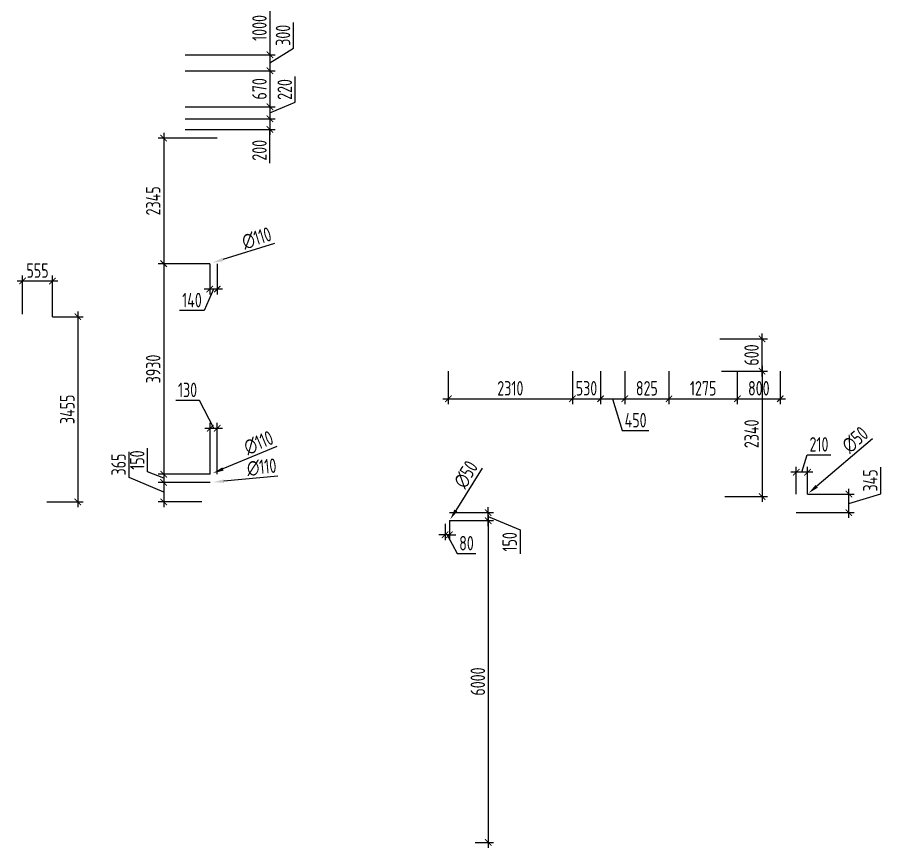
# Model space of a CAD drawing. Header units: millimetres. Extents: x -346952 to 536090, y 55086 to 131231.
# Drawn here: x 105707 to 121812, y 55206 to 70695 of the extents above; entities that cross this region are included whole.
import ezdxf

# ---------------------------------------------------------------- set-up
doc = ezdxf.new("R2010")
doc.units = ezdxf.units.MM
doc.layers.add('РАЗМЕРЫ КРОВЛИ ОВ', color=204, linetype='Continuous')
doc.layers.get('0').off()
doc.styles.add('ISOCPEUR', font='isocpeur.ttf', dxfattribs={"width": 0.7})
doc.dimstyles.new('R_100', dxfattribs={"dimtxt": 270, "dimasz": 120, "dimexe": 100, "dimexo": 0, "dimgap": 60, "dimtad": 1, "dimdec": 0, "dimrnd": 5, "dimzin": 0, "dimdsep": 46, "dimtxsty": 'ISOCPEUR', "dimblk": 'ARCHTICK', "dimcen": 0, "dimdle": 100, "dimclrd": 256, "dimclre": 256, "dimclrt": 256, "dimadec": 0, "dimazin": 0, "dimtfac": 2, "dimtdec": 0, "dimtofl": 0, "dimtmove": 1, "dimatfit": 3, "dimfxl": 1, "dimtvp": 3, "dimtolj": 1, "dimtzin": 0, "dimarcsym": 0})

# ---------------------------------------------------------------- blocks, each defined once
blk = doc.blocks.new('_ArchTick')
at = {"color": 0, "linetype": 'ByBlock', "const_width": 0.15}
blk.add_lwpolyline([(-0.5, -0.5), (0.5, 0.5)], dxfattribs=at)
blk = doc.blocks.new('*D2946')
at = {"layer": 'РАЗМЕРЫ КРОВЛИ ОВ', "lineweight": -2, "transparency": 16777216}
for p, q in [((108438, 68542), (108438, 65999)), ((109437, 68442), (108338, 68442)), ((109296, 66099), (108338, 66099))]:
    blk.add_line(p, q, dxfattribs=at)
at = {"layer": 'РАЗМЕРЫ КРОВЛИ ОВ', "lineweight": -2, "transparency": 16777216, "xscale": 120, "yscale": 120, "zscale": 120}
for p, rotation in [((108438, 68442), 90), ((108438, 66099), 270)]:
    blk.add_blockref('_ArchTick', p, dxfattribs=dict(at, rotation=rotation))
at = {"layer": 'РАЗМЕРЫ КРОВЛИ ОВ', "transparency": 16777216, "insert": (108243, 67271), "char_height": 270, "attachment_point": 5, "rotation": 90, "style": 'ISOCPEUR'}
blk.add_mtext('\\A1;2345', dxfattribs=at)
blk = doc.blocks.new('*D2954')
at = {"layer": 'РАЗМЕРЫ КРОВЛИ ОВ', "lineweight": -2, "transparency": 16777216}
for p, q in [((108438, 66199), (108438, 62071)), ((109296, 66099), (108338, 66099)), ((109308, 62171), (108338, 62171))]:
    blk.add_line(p, q, dxfattribs=at)
at = {"layer": 'РАЗМЕРЫ КРОВЛИ ОВ', "lineweight": -2, "transparency": 16777216, "xscale": 120, "yscale": 120, "zscale": 120}
for p, rotation in [((108438, 66099), 90), ((108438, 62171), 270)]:
    blk.add_blockref('_ArchTick', p, dxfattribs=dict(at, rotation=rotation))
at = {"layer": 'РАЗМЕРЫ КРОВЛИ ОВ', "transparency": 16777216, "insert": (108243, 64135), "char_height": 270, "attachment_point": 5, "rotation": 90, "style": 'ISOCPEUR'}
blk.add_mtext('\\A1;3930', dxfattribs=at)
blk = doc.blocks.new('*D2955')
at = {"layer": 'РАЗМЕРЫ КРОВЛИ ОВ', "lineweight": -2, "transparency": 16777216}
for p, q in [((108139, 62216), (108139, 62657)), ((108438, 62096), (108139, 62216)), ((109308, 62171), (108338, 62171)), ((108438, 62271), (108438, 61920)), ((109307, 62020), (108338, 62020))]:
    blk.add_line(p, q, dxfattribs=at)
at = {"layer": 'РАЗМЕРЫ КРОВЛИ ОВ', "lineweight": -2, "transparency": 16777216, "xscale": 120, "yscale": 120, "zscale": 120}
for p, rotation in [((108438, 62171), 90), ((108438, 62020), 270)]:
    blk.add_blockref('_ArchTick', p, dxfattribs=dict(at, rotation=rotation))
at = {"layer": 'РАЗМЕРЫ КРОВЛИ ОВ', "transparency": 16777216, "insert": (107944, 62436), "char_height": 270, "attachment_point": 5, "rotation": 90, "style": 'ISOCPEUR'}
blk.add_mtext('\\A1;150', dxfattribs=at)
blk = doc.blocks.new('*D2956')
at = {"layer": 'РАЗМЕРЫ КРОВЛИ ОВ', "lineweight": -2, "transparency": 16777216}
for p, q in [((107792, 62113), (107792, 62592)), ((108438, 61838), (107792, 62113)), ((109307, 62020), (108338, 62020)), ((108438, 62120), (108438, 61556)), ((109147, 61656), (108338, 61656))]:
    blk.add_line(p, q, dxfattribs=at)
at = {"layer": 'РАЗМЕРЫ КРОВЛИ ОВ', "lineweight": -2, "transparency": 16777216, "xscale": 120, "yscale": 120, "zscale": 120}
for p, rotation in [((108438, 62020), 90), ((108438, 61656), 270)]:
    blk.add_blockref('_ArchTick', p, dxfattribs=dict(at, rotation=rotation))
at = {"layer": 'РАЗМЕРЫ КРОВЛИ ОВ', "transparency": 16777216, "insert": (107597, 62353), "char_height": 270, "attachment_point": 5, "rotation": 90, "style": 'ISOCPEUR'}
blk.add_mtext('\\A1;365', dxfattribs=at)
blk = doc.blocks.new('*D2905')
at = {"layer": 'РАЗМЕРЫ КРОВЛИ ОВ', "lineweight": -2, "transparency": 16777216}
for p, q in [((114492, 61206), (114492, 61556)), ((113769, 61456), (114592, 61456)), ((114492, 61381), (115086, 61132)), ((113769, 61306), (114592, 61306)), ((115086, 61132), (115086, 60690))]:
    blk.add_line(p, q, dxfattribs=at)
at = {"layer": 'РАЗМЕРЫ КРОВЛИ ОВ', "lineweight": -2, "transparency": 16777216, "xscale": 120, "yscale": 120, "zscale": 120}
for p, rotation in [((114492, 61456), 90), ((114492, 61306), 270)]:
    blk.add_blockref('_ArchTick', p, dxfattribs=dict(at, rotation=rotation))
at = {"layer": 'РАЗМЕРЫ КРОВЛИ ОВ', "transparency": 16777216, "insert": (114891, 60911), "char_height": 270, "attachment_point": 5, "rotation": 90, "style": 'ISOCPEUR'}
blk.add_mtext('\\A1;150', dxfattribs=at)
blk = doc.blocks.new('*D2906')
at = {"layer": 'РАЗМЕРЫ КРОВЛИ ОВ', "lineweight": -2, "transparency": 16777216}
for p, q in [((114492, 61406), (114492, 55206)), ((113769, 61306), (114592, 61306)), ((114247, 55306), (114592, 55306))]:
    blk.add_line(p, q, dxfattribs=at)
at = {"layer": 'РАЗМЕРЫ КРОВЛИ ОВ', "lineweight": -2, "transparency": 16777216, "xscale": 120, "yscale": 120, "zscale": 120}
for p, rotation in [((114492, 61306), 90), ((114492, 55306), 270)]:
    blk.add_blockref('_ArchTick', p, dxfattribs=dict(at, rotation=rotation))
at = {"layer": 'РАЗМЕРЫ КРОВЛИ ОВ', "transparency": 16777216, "insert": (114297, 58306), "char_height": 270, "attachment_point": 5, "rotation": 90, "style": 'ISOCPEUR'}
blk.add_mtext('\\A1;6000', dxfattribs=at)
blk = doc.blocks.new('*D2910')
at = {"layer": 'РАЗМЕРЫ КРОВЛИ ОВ', "lineweight": -2, "transparency": 16777216}
for p, q in [((113687, 61249), (113687, 60943)), ((113769, 61306), (113769, 60943)), ((113687, 61043), (113567, 61043)), ((113769, 61043), (113687, 61043)), ((113728, 61043), (113912, 60691)), ((113769, 61043), (113889, 61043)), ((113912, 60691), (114259, 60691))]:
    blk.add_line(p, q, dxfattribs=at)
at = {"layer": 'РАЗМЕРЫ КРОВЛИ ОВ', "lineweight": -2, "transparency": 16777216, "xscale": 120, "yscale": 120, "zscale": 120}
blk.add_blockref('_ArchTick', (113687, 61043), dxfattribs=at)
at = {"layer": 'РАЗМЕРЫ КРОВЛИ ОВ', "lineweight": -2, "transparency": 16777216, "xscale": 120, "yscale": 120, "zscale": 120, "rotation": 180}
blk.add_blockref('_ArchTick', (113769, 61043), dxfattribs=at)
at = {"layer": 'РАЗМЕРЫ КРОВЛИ ОВ', "transparency": 16777216, "insert": (114086, 60886), "char_height": 270, "attachment_point": 5, "style": 'ISOCPEUR'}
blk.add_mtext('\\A1;80', dxfattribs=at)
blk = doc.blocks.new('*D2911')
at = {"layer": 'РАЗМЕРЫ КРОВЛИ ОВ', "lineweight": -2, "transparency": 16777216}
for p, q in [((113747, 64096), (113747, 63480)), ((116060, 64096), (116060, 63480)), ((113647, 63580), (116160, 63580))]:
    blk.add_line(p, q, dxfattribs=at)
at = {"layer": 'РАЗМЕРЫ КРОВЛИ ОВ', "lineweight": -2, "transparency": 16777216, "xscale": 120, "yscale": 120, "zscale": 120, "rotation": 180}
blk.add_blockref('_ArchTick', (113747, 63580), dxfattribs=at)
at = {"layer": 'РАЗМЕРЫ КРОВЛИ ОВ', "lineweight": -2, "transparency": 16777216, "xscale": 120, "yscale": 120, "zscale": 120}
blk.add_blockref('_ArchTick', (116060, 63580), dxfattribs=at)
at = {"layer": 'РАЗМЕРЫ КРОВЛИ ОВ', "transparency": 16777216, "insert": (114904, 63775), "char_height": 270, "attachment_point": 5, "style": 'ISOCPEUR'}
blk.add_mtext('\\A1;2310', dxfattribs=at)
blk = doc.blocks.new('*D2912')
at = {"layer": 'РАЗМЕРЫ КРОВЛИ ОВ', "lineweight": -2, "transparency": 16777216}
for p, q in [((119598, 63996), (119598, 64796)), ((118813, 64696), (119698, 64696)), ((118843, 64096), (119698, 64096))]:
    blk.add_line(p, q, dxfattribs=at)
at = {"layer": 'РАЗМЕРЫ КРОВЛИ ОВ', "lineweight": -2, "transparency": 16777216, "xscale": 120, "yscale": 120, "zscale": 120}
for p, rotation in [((119598, 64696), 90), ((119598, 64096), 270)]:
    blk.add_blockref('_ArchTick', p, dxfattribs=dict(at, rotation=rotation))
at = {"layer": 'РАЗМЕРЫ КРОВЛИ ОВ', "transparency": 16777216, "insert": (119403, 64396), "char_height": 270, "attachment_point": 5, "rotation": 90, "style": 'ISOCPEUR'}
blk.add_mtext('\\A1;600', dxfattribs=at)
blk = doc.blocks.new('*D2907')
at = {"layer": 'РАЗМЕРЫ КРОВЛИ ОВ', "lineweight": -2, "transparency": 16777216}
for p, q in [((118843, 64096), (119698, 64096)), ((119598, 64196), (119598, 61656)), ((118907, 61756), (119698, 61756))]:
    blk.add_line(p, q, dxfattribs=at)
at = {"layer": 'РАЗМЕРЫ КРОВЛИ ОВ', "lineweight": -2, "transparency": 16777216, "xscale": 120, "yscale": 120, "zscale": 120}
for p, rotation in [((119598, 64096), 90), ((119598, 61756), 270)]:
    blk.add_blockref('_ArchTick', p, dxfattribs=dict(at, rotation=rotation))
at = {"layer": 'РАЗМЕРЫ КРОВЛИ ОВ', "transparency": 16777216, "insert": (119403, 62926), "char_height": 270, "attachment_point": 5, "rotation": 90, "style": 'ISOCPEUR'}
blk.add_mtext('\\A1;2340', dxfattribs=at)
blk = doc.blocks.new('*D2908')
at = {"layer": 'РАЗМЕРЫ КРОВЛИ ОВ', "lineweight": -2, "transparency": 16777216}
for p, q in [((120342, 62209), (120439, 62534)), ((120439, 62534), (120880, 62534)), ((120546, 62209), (120137, 62209)), ((120237, 61801), (120237, 62309)), ((120446, 61801), (120446, 62309))]:
    blk.add_line(p, q, dxfattribs=at)
at = {"layer": 'РАЗМЕРЫ КРОВЛИ ОВ', "lineweight": -2, "transparency": 16777216, "xscale": 120, "yscale": 120, "zscale": 120, "rotation": 180}
blk.add_blockref('_ArchTick', (120237, 62209), dxfattribs=at)
at = {"layer": 'РАЗМЕРЫ КРОВЛИ ОВ', "lineweight": -2, "transparency": 16777216, "xscale": 120, "yscale": 120, "zscale": 120}
blk.add_blockref('_ArchTick', (120446, 62209), dxfattribs=at)
at = {"layer": 'РАЗМЕРЫ КРОВЛИ ОВ', "transparency": 16777216, "insert": (120660, 62729), "char_height": 270, "attachment_point": 5, "style": 'ISOCPEUR'}
blk.add_mtext('\\A1;210', dxfattribs=at)
blk = doc.blocks.new('*D2909')
at = {"layer": 'РАЗМЕРЫ КРОВЛИ ОВ', "lineweight": -2, "transparency": 16777216}
for p, q in [((121812, 61807), (121812, 62305)), ((121217, 61356), (121217, 61901)), ((120446, 61801), (121317, 61801)), ((121217, 61628), (121812, 61807)), ((120237, 61456), (121317, 61456))]:
    blk.add_line(p, q, dxfattribs=at)
at = {"layer": 'РАЗМЕРЫ КРОВЛИ ОВ', "lineweight": -2, "transparency": 16777216, "xscale": 120, "yscale": 120, "zscale": 120}
for p, rotation in [((121217, 61801), 90), ((121217, 61456), 270)]:
    blk.add_blockref('_ArchTick', p, dxfattribs=dict(at, rotation=rotation))
at = {"layer": 'РАЗМЕРЫ КРОВЛИ ОВ', "transparency": 16777216, "insert": (121617, 62056), "char_height": 270, "attachment_point": 5, "rotation": 90, "style": 'ISOCPEUR'}
blk.add_mtext('\\A1;345', dxfattribs=at)
blk = doc.blocks.new('*D3007')
at = {"layer": 'РАЗМЕРЫ КРОВЛИ ОВ', "lineweight": -2, "transparency": 16777216}
for p, q in [((105807, 65155), (105807, 65876)), ((106363, 65110), (106363, 65876)), ((106463, 65776), (105707, 65776))]:
    blk.add_line(p, q, dxfattribs=at)
at = {"layer": 'РАЗМЕРЫ КРОВЛИ ОВ', "lineweight": -2, "transparency": 16777216, "xscale": 120, "yscale": 120, "zscale": 120, "rotation": 180}
blk.add_blockref('_ArchTick', (105807, 65776), dxfattribs=at)
at = {"layer": 'РАЗМЕРЫ КРОВЛИ ОВ', "lineweight": -2, "transparency": 16777216, "xscale": 120, "yscale": 120, "zscale": 120}
blk.add_blockref('_ArchTick', (106363, 65776), dxfattribs=at)
at = {"layer": 'РАЗМЕРЫ КРОВЛИ ОВ', "transparency": 16777216, "insert": (106085, 65971), "char_height": 270, "attachment_point": 5, "style": 'ISOCPEUR'}
blk.add_mtext('\\A1;555', dxfattribs=at)
blk = doc.blocks.new('*D3008')
at = {"layer": 'РАЗМЕРЫ КРОВЛИ ОВ', "lineweight": -2, "transparency": 16777216}
for p, q in [((106363, 65110), (106936, 65110)), ((106836, 65210), (106836, 61556)), ((106260, 61656), (106936, 61656))]:
    blk.add_line(p, q, dxfattribs=at)
at = {"layer": 'РАЗМЕРЫ КРОВЛИ ОВ', "lineweight": -2, "transparency": 16777216, "xscale": 120, "yscale": 120, "zscale": 120}
for p, rotation in [((106836, 65110), 90), ((106836, 61656), 270)]:
    blk.add_blockref('_ArchTick', p, dxfattribs=dict(at, rotation=rotation))
at = {"layer": 'РАЗМЕРЫ КРОВЛИ ОВ', "transparency": 16777216, "insert": (106641, 63383), "char_height": 270, "attachment_point": 5, "rotation": 90, "style": 'ISOCPEUR'}
blk.add_mtext('\\A1;3455', dxfattribs=at)
blk = doc.blocks.new('*D3013')
at = {"layer": 'РАЗМЕРЫ КРОВЛИ ОВ', "lineweight": -2, "transparency": 16777216}
for p, q in [((108139, 62216), (108139, 62657)), ((108438, 62096), (108139, 62216)), ((109308, 62171), (108338, 62171)), ((108438, 62271), (108438, 61920)), ((109307, 62020), (108338, 62020))]:
    blk.add_line(p, q, dxfattribs=at)
at = {"layer": 'РАЗМЕРЫ КРОВЛИ ОВ', "lineweight": -2, "transparency": 16777216, "xscale": 120, "yscale": 120, "zscale": 120}
for p, rotation in [((108438, 62171), 90), ((108438, 62020), 270)]:
    blk.add_blockref('_ArchTick', p, dxfattribs=dict(at, rotation=rotation))
at = {"layer": 'РАЗМЕРЫ КРОВЛИ ОВ', "transparency": 16777216, "insert": (107944, 62436), "char_height": 270, "attachment_point": 5, "rotation": 90, "style": 'ISOCPEUR'}
blk.add_mtext('\\A1;150', dxfattribs=at)
blk = doc.blocks.new('*D3014')
at = {"layer": 'РАЗМЕРЫ КРОВЛИ ОВ', "lineweight": -2, "transparency": 16777216}
for p, q in [((107792, 62113), (107792, 62592)), ((108438, 61838), (107792, 62113)), ((109307, 62020), (108338, 62020)), ((108438, 62120), (108438, 61556)), ((109147, 61656), (108338, 61656))]:
    blk.add_line(p, q, dxfattribs=at)
at = {"layer": 'РАЗМЕРЫ КРОВЛИ ОВ', "lineweight": -2, "transparency": 16777216, "xscale": 120, "yscale": 120, "zscale": 120}
for p, rotation in [((108438, 62020), 90), ((108438, 61656), 270)]:
    blk.add_blockref('_ArchTick', p, dxfattribs=dict(at, rotation=rotation))
at = {"layer": 'РАЗМЕРЫ КРОВЛИ ОВ', "transparency": 16777216, "insert": (107597, 62353), "char_height": 270, "attachment_point": 5, "rotation": 90, "style": 'ISOCPEUR'}
blk.add_mtext('\\A1;365', dxfattribs=at)
blk = doc.blocks.new('*D3015')
at = {"layer": 'РАЗМЕРЫ КРОВЛИ ОВ', "lineweight": -2, "transparency": 16777216}
for p, q in [((109104, 63550), (108662, 63550)), ((109373, 63030), (109104, 63550)), ((109308, 62171), (109308, 63130)), ((109437, 62171), (109437, 63130)), ((109208, 63030), (109537, 63030))]:
    blk.add_line(p, q, dxfattribs=at)
at = {"layer": 'РАЗМЕРЫ КРОВЛИ ОВ', "lineweight": -2, "transparency": 16777216, "xscale": 120, "yscale": 120, "zscale": 120, "rotation": 180}
blk.add_blockref('_ArchTick', (109308, 63030), dxfattribs=at)
at = {"layer": 'РАЗМЕРЫ КРОВЛИ ОВ', "lineweight": -2, "transparency": 16777216, "xscale": 120, "yscale": 120, "zscale": 120}
blk.add_blockref('_ArchTick', (109437, 63030), dxfattribs=at)
at = {"layer": 'РАЗМЕРЫ КРОВЛИ ОВ', "transparency": 16777216, "insert": (108883, 63745), "char_height": 270, "attachment_point": 5, "style": 'ISOCPEUR'}
blk.add_mtext('\\A1;130', dxfattribs=at)
blk = doc.blocks.new('*D3022')
at = {"layer": 'РАЗМЕРЫ КРОВЛИ ОВ', "lineweight": -2, "transparency": 16777216}
for p, q in [((109296, 66099), (109296, 65525)), ((109437, 66099), (109437, 65525)), ((109537, 65625), (109196, 65625)), ((109367, 65625), (109196, 65225)), ((109196, 65225), (108736, 65225))]:
    blk.add_line(p, q, dxfattribs=at)
at = {"layer": 'РАЗМЕРЫ КРОВЛИ ОВ', "lineweight": -2, "transparency": 16777216, "xscale": 120, "yscale": 120, "zscale": 120, "rotation": 180}
blk.add_blockref('_ArchTick', (109296, 65625), dxfattribs=at)
at = {"layer": 'РАЗМЕРЫ КРОВЛИ ОВ', "lineweight": -2, "transparency": 16777216, "xscale": 120, "yscale": 120, "zscale": 120}
blk.add_blockref('_ArchTick', (109437, 65625), dxfattribs=at)
at = {"layer": 'РАЗМЕРЫ КРОВЛИ ОВ', "transparency": 16777216, "insert": (108966, 65420), "char_height": 270, "attachment_point": 5, "style": 'ISOCPEUR'}
blk.add_mtext('\\A1;140', dxfattribs=at)
blk = doc.blocks.new('*D3023')
at = {"layer": 'РАЗМЕРЫ КРОВЛИ ОВ', "lineweight": -2, "transparency": 16777216}
for p, q in [((117037, 64096), (117037, 63480)), ((117862, 64096), (117862, 63480)), ((116937, 63580), (117962, 63580))]:
    blk.add_line(p, q, dxfattribs=at)
at = {"layer": 'РАЗМЕРЫ КРОВЛИ ОВ', "lineweight": -2, "transparency": 16777216, "xscale": 120, "yscale": 120, "zscale": 120, "rotation": 180}
blk.add_blockref('_ArchTick', (117037, 63580), dxfattribs=at)
at = {"layer": 'РАЗМЕРЫ КРОВЛИ ОВ', "lineweight": -2, "transparency": 16777216, "xscale": 120, "yscale": 120, "zscale": 120}
blk.add_blockref('_ArchTick', (117862, 63580), dxfattribs=at)
at = {"layer": 'РАЗМЕРЫ КРОВЛИ ОВ', "transparency": 16777216, "insert": (117450, 63775), "char_height": 270, "attachment_point": 5, "style": 'ISOCPEUR'}
blk.add_mtext('\\A1;825', dxfattribs=at)
blk = doc.blocks.new('*D3024')
at = {"layer": 'РАЗМЕРЫ КРОВЛИ ОВ', "lineweight": -2, "transparency": 16777216}
for p, q in [((117862, 64096), (117862, 63480)), ((119137, 64096), (119137, 63480)), ((117762, 63580), (119237, 63580))]:
    blk.add_line(p, q, dxfattribs=at)
at = {"layer": 'РАЗМЕРЫ КРОВЛИ ОВ', "lineweight": -2, "transparency": 16777216, "xscale": 120, "yscale": 120, "zscale": 120, "rotation": 180}
blk.add_blockref('_ArchTick', (117862, 63580), dxfattribs=at)
at = {"layer": 'РАЗМЕРЫ КРОВЛИ ОВ', "lineweight": -2, "transparency": 16777216, "xscale": 120, "yscale": 120, "zscale": 120}
blk.add_blockref('_ArchTick', (119137, 63580), dxfattribs=at)
at = {"layer": 'РАЗМЕРЫ КРОВЛИ ОВ', "transparency": 16777216, "insert": (118500, 63775), "char_height": 270, "attachment_point": 5, "style": 'ISOCPEUR'}
blk.add_mtext('\\A1;1275', dxfattribs=at)
blk = doc.blocks.new('*D3025')
at = {"layer": 'РАЗМЕРЫ КРОВЛИ ОВ', "lineweight": -2, "transparency": 16777216}
for p, q in [((119137, 64096), (119137, 63480)), ((119938, 64096), (119938, 63480)), ((119037, 63580), (120038, 63580))]:
    blk.add_line(p, q, dxfattribs=at)
at = {"layer": 'РАЗМЕРЫ КРОВЛИ ОВ', "lineweight": -2, "transparency": 16777216, "xscale": 120, "yscale": 120, "zscale": 120, "rotation": 180}
blk.add_blockref('_ArchTick', (119137, 63580), dxfattribs=at)
at = {"layer": 'РАЗМЕРЫ КРОВЛИ ОВ', "lineweight": -2, "transparency": 16777216, "xscale": 120, "yscale": 120, "zscale": 120}
blk.add_blockref('_ArchTick', (119938, 63580), dxfattribs=at)
at = {"layer": 'РАЗМЕРЫ КРОВЛИ ОВ', "transparency": 16777216, "insert": (119538, 63775), "char_height": 270, "attachment_point": 5, "style": 'ISOCPEUR'}
blk.add_mtext('\\A1;800', dxfattribs=at)
blk = doc.blocks.new('*D3026')
at = {"layer": 'РАЗМЕРЫ КРОВЛИ ОВ', "lineweight": -2, "transparency": 16777216}
blk.add_line((110549, 62688), (109543, 62270), dxfattribs=at)
at = {"layer": 'РАЗМЕРЫ КРОВЛИ ОВ', "transparency": 16777216}
blk.add_solid([(109531, 62300), (109556, 62239), (109359, 62193)], dxfattribs=at)
at = {"layer": 'РАЗМЕРЫ КРОВЛИ ОВ', "transparency": 16777216, "insert": (110209, 62758), "char_height": 270, "attachment_point": 5, "rotation": 22.5954, "style": 'ISOCPEUR'}
blk.add_mtext('\\A1;∅110', dxfattribs=at)
blk = doc.blocks.new('*D3027')
at = {"layer": 'РАЗМЕРЫ КРОВЛИ ОВ', "lineweight": -2, "transparency": 16777216}
blk.add_line((110570, 62135), (109562, 62043), dxfattribs=at)
at = {"layer": 'РАЗМЕРЫ КРОВЛИ ОВ', "transparency": 16777216}
blk.add_solid([(109559, 62076), (109565, 62010), (109363, 62025)], dxfattribs=at)
at = {"layer": 'РАЗМЕРЫ КРОВЛИ ОВ', "transparency": 16777216, "insert": (110266, 62303), "char_height": 270, "attachment_point": 5, "rotation": 5.2003, "style": 'ISOCPEUR'}
blk.add_mtext('\\A1;∅110', dxfattribs=at)
blk = doc.blocks.new('*D3028')
at = {"layer": 'РАЗМЕРЫ КРОВЛИ ОВ', "lineweight": -2, "transparency": 16777216}
blk.add_line((121657, 62834), (120617, 61947), dxfattribs=at)
at = {"layer": 'РАЗМЕРЫ КРОВЛИ ОВ', "transparency": 16777216}
blk.add_solid([(120596, 61972), (120639, 61922), (120465, 61817)], dxfattribs=at)
at = {"layer": 'РАЗМЕРЫ КРОВЛИ ОВ', "transparency": 16777216, "insert": (121334, 62815), "char_height": 270, "attachment_point": 5, "rotation": 40.4627, "style": 'ISOCPEUR'}
blk.add_mtext('\\A1;∅50', dxfattribs=at)
blk = doc.blocks.new('*D3029')
at = {"layer": 'РАЗМЕРЫ КРОВЛИ ОВ', "lineweight": -2, "transparency": 16777216}
blk.add_line((114378, 62283), (113888, 61497), dxfattribs=at)
at = {"layer": 'РАЗМЕРЫ КРОВЛИ ОВ', "transparency": 16777216}
blk.add_solid([(113860, 61515), (113916, 61480), (113782, 61328)], dxfattribs=at)
at = {"layer": 'РАЗМЕРЫ КРОВЛИ ОВ', "transparency": 16777216, "insert": (114076, 62167), "char_height": 270, "attachment_point": 5, "rotation": 58.0444, "style": 'ISOCPEUR'}
blk.add_mtext('\\A1;∅50', dxfattribs=at)
blk = doc.blocks.new('*D3081')
at = {"layer": 'РАЗМЕРЫ КРОВЛИ ОВ', "lineweight": -2, "transparency": 16777216}
for p, q in [((116060, 64096), (116060, 63480)), ((116587, 64096), (116587, 63480)), ((115960, 63580), (116687, 63580))]:
    blk.add_line(p, q, dxfattribs=at)
at = {"layer": 'РАЗМЕРЫ КРОВЛИ ОВ', "lineweight": -2, "transparency": 16777216, "xscale": 120, "yscale": 120, "zscale": 120, "rotation": 180}
blk.add_blockref('_ArchTick', (116060, 63580), dxfattribs=at)
at = {"layer": 'РАЗМЕРЫ КРОВЛИ ОВ', "lineweight": -2, "transparency": 16777216, "xscale": 120, "yscale": 120, "zscale": 120}
blk.add_blockref('_ArchTick', (116587, 63580), dxfattribs=at)
at = {"layer": 'РАЗМЕРЫ КРОВЛИ ОВ', "transparency": 16777216, "insert": (116324, 63775), "char_height": 270, "attachment_point": 5, "style": 'ISOCPEUR'}
blk.add_mtext('\\A1;530', dxfattribs=at)
blk = doc.blocks.new('*D3082')
at = {"layer": 'РАЗМЕРЫ КРОВЛИ ОВ', "lineweight": -2, "transparency": 16777216}
for p, q in [((116587, 64096), (116587, 63480)), ((117037, 64096), (117037, 63480)), ((116487, 63580), (117137, 63580)), ((116812, 63580), (116991, 62985)), ((116991, 62985), (117489, 62985))]:
    blk.add_line(p, q, dxfattribs=at)
at = {"layer": 'РАЗМЕРЫ КРОВЛИ ОВ', "lineweight": -2, "transparency": 16777216, "xscale": 120, "yscale": 120, "zscale": 120, "rotation": 180}
blk.add_blockref('_ArchTick', (116587, 63580), dxfattribs=at)
at = {"layer": 'РАЗМЕРЫ КРОВЛИ ОВ', "lineweight": -2, "transparency": 16777216, "xscale": 120, "yscale": 120, "zscale": 120}
blk.add_blockref('_ArchTick', (117037, 63580), dxfattribs=at)
at = {"layer": 'РАЗМЕРЫ КРОВЛИ ОВ', "transparency": 16777216, "insert": (117240, 63180), "char_height": 270, "attachment_point": 5, "style": 'ISOCPEUR'}
blk.add_mtext('\\A1;450', dxfattribs=at)
blk = doc.blocks.new('*D3083')
at = {"layer": 'РАЗМЕРЫ КРОВЛИ ОВ', "lineweight": -2, "transparency": 16777216}
blk.add_line((110504, 66473), (109541, 66175), dxfattribs=at)
at = {"layer": 'РАЗМЕРЫ КРОВЛИ ОВ', "transparency": 16777216}
blk.add_solid([(109531, 66207), (109551, 66143), (109350, 66116)], dxfattribs=at)
at = {"layer": 'РАЗМЕРЫ КРОВЛИ ОВ', "transparency": 16777216, "insert": (110173, 66574), "char_height": 270, "attachment_point": 5, "rotation": 17.1736, "style": 'ISOCPEUR'}
blk.add_mtext('\\A1;∅110', dxfattribs=at)
blk = doc.blocks.new('*D3229')
at = {"layer": 'РАЗМЕРЫ КРОВЛИ ОВ', "lineweight": -2, "transparency": 16777216}
for p, q in [((110419, 71096), (110419, 69896)), ((108837, 70996), (110519, 70996)), ((108837, 69996), (110519, 69996))]:
    blk.add_line(p, q, dxfattribs=at)
at = {"layer": 'РАЗМЕРЫ КРОВЛИ ОВ', "lineweight": -2, "transparency": 16777216, "xscale": 120, "yscale": 120, "zscale": 120}
for p, rotation in [((110419, 70996), 90), ((110419, 69996), 270)]:
    blk.add_blockref('_ArchTick', p, dxfattribs=dict(at, rotation=rotation))
at = {"layer": 'РАЗМЕРЫ КРОВЛИ ОВ', "transparency": 16777216, "insert": (110224, 70496), "char_height": 270, "attachment_point": 5, "rotation": 90, "style": 'ISOCPEUR'}
blk.add_mtext('\\A1;1000', dxfattribs=at)
blk = doc.blocks.new('*D3230')
at = {"layer": 'РАЗМЕРЫ КРОВЛИ ОВ', "lineweight": -2, "transparency": 16777216}
for p, q in [((110859, 70119), (110859, 70598)), ((110419, 69846), (110859, 70119)), ((110419, 70096), (110419, 69596)), ((108837, 69996), (110519, 69996)), ((108837, 69696), (110519, 69696))]:
    blk.add_line(p, q, dxfattribs=at)
at = {"layer": 'РАЗМЕРЫ КРОВЛИ ОВ', "lineweight": -2, "transparency": 16777216, "xscale": 120, "yscale": 120, "zscale": 120}
for p, rotation in [((110419, 69996), 90), ((110419, 69696), 270)]:
    blk.add_blockref('_ArchTick', p, dxfattribs=dict(at, rotation=rotation))
at = {"layer": 'РАЗМЕРЫ КРОВЛИ ОВ', "transparency": 16777216, "insert": (110664, 70359), "char_height": 270, "attachment_point": 5, "rotation": 90, "style": 'ISOCPEUR'}
blk.add_mtext('\\A1;300', dxfattribs=at)
blk = doc.blocks.new('*D3231')
at = {"layer": 'РАЗМЕРЫ КРОВЛИ ОВ', "lineweight": -2, "transparency": 16777216}
for p, q in [((110419, 69796), (110419, 68924)), ((108837, 69696), (110519, 69696)), ((108837, 69024), (110519, 69024))]:
    blk.add_line(p, q, dxfattribs=at)
at = {"layer": 'РАЗМЕРЫ КРОВЛИ ОВ', "lineweight": -2, "transparency": 16777216, "xscale": 120, "yscale": 120, "zscale": 120}
for p, rotation in [((110419, 69696), 90), ((110419, 69024), 270)]:
    blk.add_blockref('_ArchTick', p, dxfattribs=dict(at, rotation=rotation))
at = {"layer": 'РАЗМЕРЫ КРОВЛИ ОВ', "transparency": 16777216, "insert": (110224, 69360), "char_height": 270, "attachment_point": 5, "rotation": 90, "style": 'ISOCPEUR'}
blk.add_mtext('\\A1;670', dxfattribs=at)
blk = doc.blocks.new('*D3232')
at = {"layer": 'РАЗМЕРЫ КРОВЛИ ОВ', "lineweight": -2, "transparency": 16777216}
for p, q in [((110891, 69109), (110891, 69588)), ((110419, 69124), (110419, 68703)), ((110419, 68914), (110891, 69109)), ((108837, 69024), (110519, 69024)), ((108837, 68803), (110519, 68803))]:
    blk.add_line(p, q, dxfattribs=at)
at = {"layer": 'РАЗМЕРЫ КРОВЛИ ОВ', "lineweight": -2, "transparency": 16777216, "xscale": 120, "yscale": 120, "zscale": 120}
for p, rotation in [((110419, 69024), 90), ((110419, 68803), 270)]:
    blk.add_blockref('_ArchTick', p, dxfattribs=dict(at, rotation=rotation))
at = {"layer": 'РАЗМЕРЫ КРОВЛИ ОВ', "transparency": 16777216, "insert": (110696, 69348), "char_height": 270, "attachment_point": 5, "rotation": 90, "style": 'ISOCPEUR'}
blk.add_mtext('\\A1;220', dxfattribs=at)
blk = doc.blocks.new('*D3233')
at = {"layer": 'РАЗМЕРЫ КРОВЛИ ОВ', "lineweight": -2, "transparency": 16777216}
for p, q in [((108837, 68803), (110519, 68803)), ((110419, 68903), (110419, 68502)), ((108839, 68602), (110519, 68602)), ((110419, 67974), (110419, 68602))]:
    blk.add_line(p, q, dxfattribs=at)
at = {"layer": 'РАЗМЕРЫ КРОВЛИ ОВ', "lineweight": -2, "transparency": 16777216, "xscale": 120, "yscale": 120, "zscale": 120}
for p, rotation in [((110419, 68803), 90), ((110419, 68602), 270)]:
    blk.add_blockref('_ArchTick', p, dxfattribs=dict(at, rotation=rotation))
at = {"layer": 'РАЗМЕРЫ КРОВЛИ ОВ', "transparency": 16777216, "insert": (110224, 68214), "char_height": 270, "attachment_point": 5, "rotation": 90, "style": 'ISOCPEUR'}
blk.add_mtext('\\A1;200', dxfattribs=at)

msp = doc.modelspace()

# ---------------------------------------------------------------- dimensions: what is measured, and where the dimension line sits
at = {"layer": 'РАЗМЕРЫ КРОВЛИ ОВ'}
for base, p1, p2, picture, middle in [((110419.3, 69995.7), (108837.3, 70995.7), (108837.3, 69995.7), '*D3229', (110224.3, 70495.7)), ((110419.3491, 69024.1549), (108837.3172, 69695.6759), (108837.3172, 69024.1549), '*D3231', (110224.3491, 69359.9154)), ((108438.4879, 66099.4222), (109437.4585, 68441.9412), (109296.4274, 66099.4222), '*D2946', (108243.4879, 67270.6817)), ((108438.5, 62171.5), (109296.4, 66099.4), (109308, 62171.5), '*D2954', (108243.5, 64135.4)), ((106836.4, 61655.7), (106362.7, 65110.1), (106259.7, 61655.7), '*D3008', (106641.4, 63382.9)), ((119597.7, 64695.7), (118843.2, 64095.7), (118812.9, 64695.7), '*D2912', (119402.7, 64395.7)), ((119597.7, 61755.7), (118843.2, 64095.7), (118906.9, 61755.7), '*D2907', (119402.7, 62925.7)), ((121216.7, 61801), (120237.5, 61455.7), (120445.9, 61801), '*D2909', (121616.7, 61866.8)), ((114492, 55305.7), (113768.8, 61306.4), (114246.7, 55305.7), '*D2906', (114297, 58306))]:
    dim = msp.add_linear_dim(base=base, p1=p1, p2=p2, angle=90, dimstyle='R_100', override={"dimpost": '\\X'}, dxfattribs=at)
    dim.commit()
    dim.dimension.update_dxf_attribs({"geometry": picture, "text_midpoint": middle})
for base, p1, p2, picture, middle in [((110419.3, 69695.7), (108837.3, 69995.7), (108837.3, 69695.7), '*D3230', (110859.4, 70179.3)), ((110419.3, 68803.5), (108837.3, 69024.2), (108837.3, 68803.5), '*D3232', (110890.9, 69168.9)), ((110419.3, 68601.9), (108837.3, 68803.5), (108839.1, 68601.9), '*D3233', (110585.7, 68213.6)), ((108438.5, 61655.7), (109306.9, 62019.8), (109146.9, 61655.7), '*D2956', (107791.6, 62173)), ((108438.5, 61655.7), (109306.9, 62019.8), (109146.9, 61655.7), '*D3014', (107791.6, 62173)), ((108438.5, 62019.8), (109308, 62171.5), (109306.9, 62019.8), '*D2955', (108138.8, 62275.6)), ((108438.5, 62019.8), (109308, 62171.5), (109306.9, 62019.8), '*D3013', (108138.8, 62275.6)), ((114492, 61455.7), (113768.8, 61306.4), (113769.1, 61455.7), '*D2905', (115086, 61071.6))]:
    dim = msp.add_linear_dim(base=base, p1=p1, p2=p2, angle=90, dimstyle='R_100', override={"dimpost": '\\X'}, dxfattribs=at)
    dim.commit()
    dim.dimension.update_dxf_attribs({"geometry": picture, "text_midpoint": middle, "dimtype": 160})
for p1, p2, picture, middle in [((109243, 66082.9), (109349.9, 66115.9), '*D3083', (110230.4, 66388.1)), ((120427.2, 61784.7), (120465.2, 61817.2), '*D3028', (121460.7, 62666.3)), ((109257.2, 62150.5), (109358.7, 62192.7), '*D3026', (110284, 62577.8)), ((109253.2, 62014.9), (109362.7, 62024.9), '*D3027', (110284, 62108.7)), ((113755.9, 61285.1), (113782.3, 61327.6), '*D3029', (114241.4, 62063.5))]:
    dim = msp.add_diameter_dim_2p(p1=p1, p2=p2, dimstyle='R_100', override={"dimasz": 200, "dimpost": '\\X', "dimblk1": 'ArchTick', "dimsah": 1}, dxfattribs=at)
    dim.commit()
    dim.dimension.update_dxf_attribs({"geometry": picture, "text_midpoint": middle, "dimtype": 163})
for base, p1, p2, picture, middle in [((105807.5, 65776.3), (106362.7, 65110.1), (105807.5, 65155.3), '*D3007', (106085.1, 65971.3)), ((116059.9585262, 63580.3889001), (113747.4585278, 64095.6825003), (116059.9585262, 64095.6825008), '*D2911', (114903.708527, 63775.3889001)), ((116587.458528, 63580.3889), (116059.958526, 64095.682501), (116587.458528, 64095.682509), '*D3081', (116323.708527, 63775.3889)), ((117037.5, 63580.4), (116587.5, 64095.7), (117037.5, 64095.7), '*D3082', (117051, 63180.4)), ((117862.5, 63580.4), (117037.5, 64095.7), (117862.5, 64095.7), '*D3023', (117450, 63775.4)), ((119137.5, 63580.4), (117862.5, 64095.7), (119137.5, 64095.7), '*D3024', (118500, 63775.4)), ((119937.7, 63580.4), (119137.5, 64095.7), (119937.7, 64095.9), '*D3025', (119537.6, 63775.4)), ((120237.5, 62208.5), (120445.9, 61801), (120237.5, 61801), '*D2908', (120499.2, 62728.5))]:
    dim = msp.add_linear_dim(base=base, p1=p1, p2=p2, dimstyle='R_100', override={"dimpost": '\\X'}, dxfattribs=at)
    dim.commit()
    dim.dimension.update_dxf_attribs({"geometry": picture, "text_midpoint": middle})
for base, p1, p2, picture, middle in [((109296.4, 65625.4), (109437.5, 66099.4), (109296.4, 66099.4), '*D3022', (109136.2, 65225.4)), ((109437.4585, 63029.5155), (109307.9576, 62171.4742), (109437.4585, 62171.4742), '*D3015', (109043.7715, 63549.5155)), ((113687.5, 61043), (113768.8, 61306.4), (113687.5, 61248.6), '*D2910', (113972.3, 60690.8))]:
    dim = msp.add_linear_dim(base=base, p1=p1, p2=p2, dimstyle='R_100', override={"dimpost": '\\X'}, dxfattribs=at)
    dim.commit()
    dim.dimension.update_dxf_attribs({"geometry": picture, "text_midpoint": middle, "dimtype": 160})

doc.saveas('drawing.dxf')
